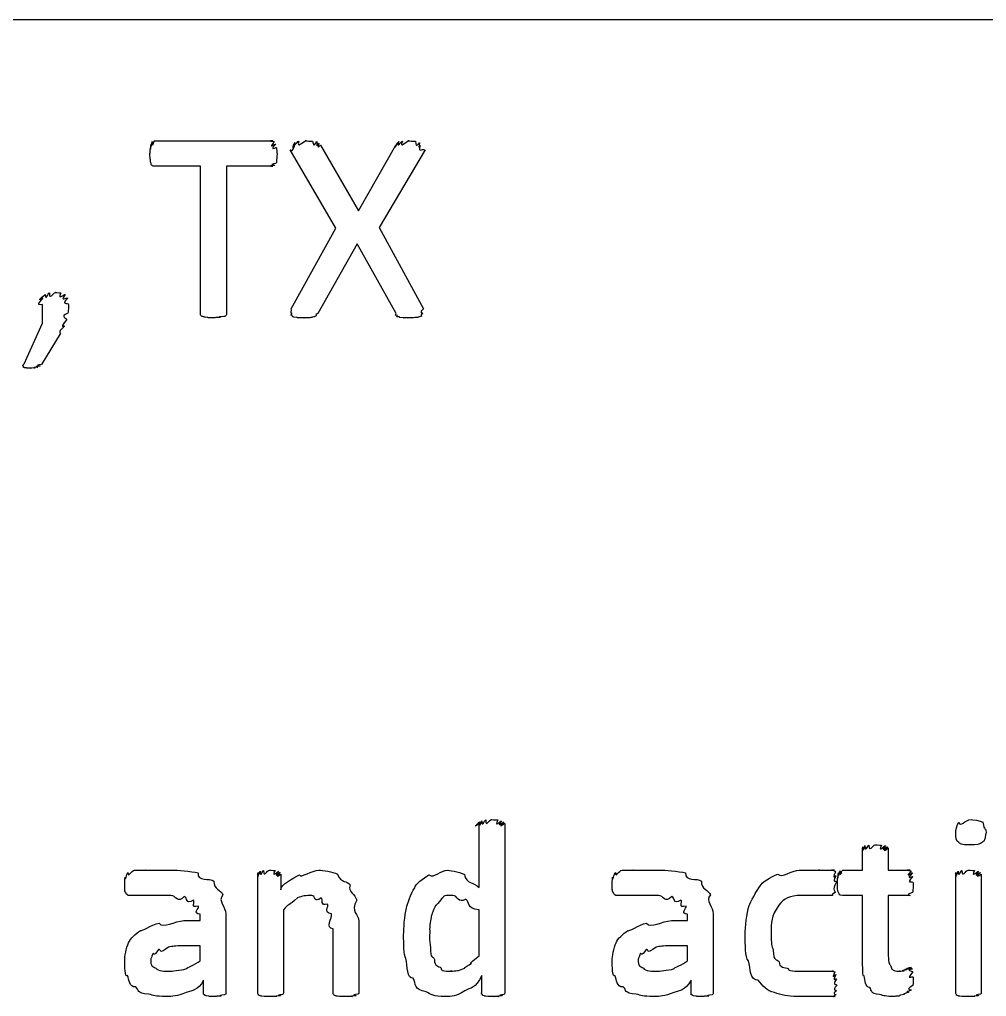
# Model space of a CAD drawing. Header units: millimetres. Extents: x 0 to 216, y 0 to 279.
# Drawn here: x 89.49 to 103, y 29.23 to 42.86 of the extents above; entities that cross this region are included whole.
import ezdxf

# ---------------------------------------------------------------- set-up
doc = ezdxf.new("R2010")
doc.units = ezdxf.units.MM
doc.layers.get('0').update_dxf_attribs({"linetype": 'CONTINUOUS'})

msp = doc.modelspace()

# ---------------------------------------------------------------- linework, layer by layer
at = {"color": 0}
for p, q in [((12.7, 42.8625), (203.2, 42.8625)), ((91.3765, 41.1688), (93.03, 41.1688)), ((93.6971, 41.1081), (94.2262, 40.1934)), ((94.2262, 40.1934), (94.7498, 41.1081)), ((93.0906, 40.9924), (93.0906, 40.9924)), ((93.9119, 39.9507), (93.2727, 41.0422)), ((95.1576, 41.0422), (94.5183, 39.9616)), ((92.0214, 40.816), (91.3765, 40.816)), ((92.0214, 38.76), (92.0214, 40.816)), ((93.03, 40.816), (92.3851, 40.816)), ((92.3851, 40.816), (92.3851, 38.76)), ((94.5183, 39.9616), (95.1357, 38.8264)), ((93.2889, 38.8264), (93.9119, 39.9507)), ((94.2097, 39.7302), (93.6583, 38.76)), ((94.7554, 38.76), (94.2097, 39.7302)), ((89.8137, 38.6221), (89.8137, 38.8867)), ((90.1774, 38.8867), (90.1774, 38.8867)), ((89.56, 38.0545), (89.8137, 38.6221)), ((90.0617, 38.4736), (89.8028, 38.0488)), ((95.9115, 30.7468), (95.9115, 31.6398)), ((96.2699, 31.6398), (96.2699, 29.2806)), ((102.993, 31.5185), (102.993, 31.5185)), ((101.269, 30.9893), (101.269, 31.298)), ((101.628, 31.298), (101.628, 30.9893)), ((100.994, 30.9893), (101.269, 30.9893)), ((101.628, 30.9893), (101.931, 30.9893)), ((92.8204, 29.2806), (92.8204, 30.9342)), ((93.1457, 30.9342), (93.1457, 30.7137)), ((102.569, 29.2806), (102.569, 30.9342)), ((102.927, 30.9342), (102.927, 29.2806)), ((101.269, 30.6366), (100.988, 30.6366)), ((101.269, 29.7436), (101.269, 30.6366)), ((101.931, 30.6366), (101.628, 30.6366)), ((101.628, 30.6366), (101.628, 29.8649)), ((93.1788, 30.4326), (93.1788, 29.2806)), ((95.9115, 29.7932), (95.9115, 30.4326)), ((91.7896, 30.2838), (92.0157, 30.2838)), ((92.0157, 30.2838), (92.0157, 30.372)), ((92.3742, 30.3775), (92.3742, 29.2806)), ((98.5986, 30.2838), (98.8247, 30.2838)), ((98.8247, 30.2838), (98.8247, 30.372)), ((99.1828, 30.3775), (99.1828, 29.2806)), ((93.8735, 29.2806), (93.8735, 30.168)), ((94.2315, 30.2727), (94.2315, 29.2806)), ((92.0157, 29.931), (91.7787, 29.931)), ((92.0157, 29.7215), (92.0157, 29.931)), ((98.8247, 29.931), (98.5876, 29.931)), ((98.8247, 29.7215), (98.8247, 29.931)), ((95.9499, 29.2861), (95.9499, 29.5176)), ((101.975, 29.4955), (101.975, 29.4955)), ((92.0655, 29.2806), (92.0655, 29.4514)), ((98.8741, 29.2806), (98.8741, 29.4514)), ((100.908, 29.3798), (100.908, 29.3798))]:
    msp.add_line(p, q, dxfattribs=at)
for points in [[(91.3158, 40.9924), (91.3158, 40.9621), (91.3172, 41.0475), (91.3211, 41.0697)], [(91.3211, 41.0697), (91.3225, 41.0104), (91.3282, 41.1138), (91.3324, 41.1247)], [(91.3324, 41.1247), (91.3296, 41.0365), (91.3405, 41.1498), (91.3486, 41.1579)], [(91.3486, 41.1579), (91.3486, 41.0503), (91.368, 41.1688), (91.3765, 41.1688)], [(93.03, 41.1688), (92.9361, 41.1688), (93.0437, 41.1649), (93.0522, 41.1579)], [(93.0522, 41.1579), (92.9541, 41.0365), (93.0698, 41.1385), (93.0741, 41.1247)], [(93.0741, 41.1247), (92.9651, 41.0104), (93.085, 41.0944), (93.085, 41.0697)], [(93.085, 41.0697), (93.0864, 40.9621), (93.0906, 41.0214), (93.0906, 40.9924)], [(93.2727, 41.0422), (93.2946, 40.9924), (93.3358, 41.0877), (93.333, 41.1028)], [(93.333, 41.1028), (93.2864, 41.0256), (93.3305, 41.1357), (93.3387, 41.1469)], [(93.3387, 41.1469), (93.3055, 41.0475), (93.3676, 41.1635), (93.3937, 41.1635)], [(93.3937, 41.1635), (93.3566, 41.0503), (93.4544, 41.1688), (93.4985, 41.1688)], [(93.4985, 41.1688), (93.4378, 41.1688), (93.5648, 41.166), (93.5867, 41.1635)], [(93.5867, 41.1635), (93.6032, 41.0475), (93.6322, 41.1607), (93.6473, 41.1579)], [(93.6473, 41.1579), (93.6322, 41.0393), (93.6706, 41.1469), (93.6748, 41.1357)], [(93.6748, 41.1357), (93.6431, 41.0214), (93.6886, 41.1194), (93.6971, 41.1081)], [(94.7498, 41.1081), (94.7127, 41.0214), (94.7621, 41.1275), (94.7663, 41.1357)], [(94.7663, 41.1357), (94.7237, 41.0393), (94.7829, 41.1536), (94.7939, 41.1579)], [(94.7939, 41.1579), (94.7498, 41.0475), (94.8242, 41.1635), (94.8436, 41.1635)], [(94.8436, 41.1635), (94.7896, 41.0503), (94.8944, 41.1688), (94.9318, 41.1688)], [(94.9318, 41.1688), (94.8669, 41.1688), (95.0034, 41.166), (95.0253, 41.1635)], [(95.0253, 41.1635), (95.0323, 41.0436), (95.0694, 41.1522), (95.0807, 41.1413)], [(95.0916, 41.1028), (95.0503, 40.9924), (95.1135, 41.0669), (95.1576, 41.0422)], [(95.0807, 41.1413), (95.0542, 41.0256), (95.0944, 41.1208), (95.0916, 41.1028)], [(91.3211, 40.9099), (91.3158, 40.9004), (91.3158, 40.9593), (91.3158, 40.9924)], [(93.0906, 40.9924), (93.0864, 40.9004), (93.0878, 40.9317), (93.085, 40.9099)], [(91.3324, 40.8548), (91.3225, 40.8563), (91.3239, 40.8877), (91.3211, 40.9099)], [(91.3486, 40.827), (91.3296, 40.8298), (91.3349, 40.8436), (91.3324, 40.8548)], [(91.3765, 40.816), (91.3447, 40.816), (91.3557, 40.8189), (91.3486, 40.827)], [(93.0575, 40.827), (92.939, 40.816), (93.0409, 40.816), (93.03, 40.816)], [(93.0741, 40.8548), (92.9541, 40.8298), (93.0645, 40.834), (93.0575, 40.827)], [(93.085, 40.9099), (93.0822, 40.8563), (93.0811, 40.8686), (93.0741, 40.8548)], [(89.819, 38.9749), (89.7103, 38.9047), (89.837, 39.0137), (89.8521, 39.0246)], [(89.8521, 39.0246), (89.8606, 38.9269), (89.891, 39.0426), (89.9128, 39.0469)], [(89.9128, 39.0469), (89.9047, 38.9336), (89.9626, 39.0521), (89.9954, 39.0521)], [(89.9954, 39.0521), (89.9679, 39.0521), (90.0508, 39.0493), (90.0726, 39.0469)], [(90.0726, 39.0469), (90.0148, 38.9269), (90.1181, 39.0356), (90.1333, 39.0246)], [(90.1333, 39.0246), (90.0451, 38.9047), (90.158, 38.9971), (90.1665, 38.9749)], [(89.8137, 38.8867), (89.6994, 38.8606), (89.8151, 38.953), (89.819, 38.9749)], [(90.1665, 38.9749), (90.0589, 38.8606), (90.1774, 38.9227), (90.1774, 38.8867)], [(90.1774, 38.8867), (90.1774, 38.7795), (90.1732, 38.8013), (90.1665, 38.7657)], [(90.1665, 38.7657), (90.0479, 38.7103), (90.1569, 38.7008), (90.1499, 38.6719)], [(92.0267, 38.7325), (92.0214, 38.7283), (92.0214, 38.7491), (92.0214, 38.76)], [(92.0598, 38.716), (92.0323, 38.7131), (92.0337, 38.7244), (92.0267, 38.7325)], [(92.3742, 38.7325), (92.3699, 38.7131), (92.3604, 38.7188), (92.3466, 38.716)], [(92.3851, 38.76), (92.3809, 38.7283), (92.3809, 38.7396), (92.3742, 38.7325)], [(93.3111, 38.7216), (93.2684, 38.7244), (93.3002, 38.7449), (93.3002, 38.76)], [(93.3002, 38.76), (93.2727, 38.7572), (93.3002, 38.7999), (93.2889, 38.8264)], [(93.6583, 38.76), (93.617, 38.7283), (93.6431, 38.7382), (93.6364, 38.7269)], [(94.772, 38.7325), (94.7127, 38.7283), (94.7579, 38.7491), (94.7554, 38.76)], [(94.7995, 38.7103), (94.7279, 38.7131), (94.7787, 38.7244), (94.772, 38.7325)], [(95.1357, 38.8264), (95.0694, 38.7572), (95.1205, 38.778), (95.1248, 38.76)], [(95.1248, 38.76), (95.0764, 38.7244), (95.1219, 38.7325), (95.1082, 38.7216)], [(90.1499, 38.6719), (90.0342, 38.5314), (90.1305, 38.6084), (90.1167, 38.578)], [(92.1149, 38.705), (92.0612, 38.7064), (92.0736, 38.7117), (92.0598, 38.716)], [(92.2031, 38.6994), (92.1096, 38.6994), (92.1399, 38.7008), (92.1149, 38.705)], [(92.2913, 38.705), (92.1784, 38.6994), (92.239, 38.6994), (92.2031, 38.6994)], [(92.3466, 38.716), (92.2225, 38.7064), (92.3135, 38.7078), (92.2913, 38.705)], [(93.3609, 38.705), (93.2864, 38.7064), (93.3221, 38.7131), (93.3111, 38.7216)], [(93.46, 38.6994), (93.3344, 38.6994), (93.3856, 38.7008), (93.3609, 38.705)], [(93.5482, 38.6994), (93.4117, 38.6994), (93.4956, 38.6994), (93.46, 38.6994)], [(93.6032, 38.7103), (93.5771, 38.7022), (93.5729, 38.7022), (93.5482, 38.6994)], [(93.6364, 38.7269), (93.6032, 38.7103), (93.617, 38.7131), (93.6032, 38.7103)], [(94.8545, 38.6994), (94.7526, 38.7022), (94.8133, 38.7064), (94.7995, 38.7103)], [(94.9537, 38.6994), (94.8009, 38.6994), (94.8792, 38.6994), (94.8545, 38.6994)], [(95.0528, 38.705), (94.9992, 38.6994), (94.9935, 38.6994), (94.9537, 38.6994)], [(95.1082, 38.7216), (95.0503, 38.7064), (95.0778, 38.7078), (95.0528, 38.705)], [(90.1167, 38.578), (90.0038, 38.4679), (90.0836, 38.5106), (90.0617, 38.4736)], [(89.5491, 38.027), (89.523, 38.0242), (89.5519, 38.0436), (89.56, 38.0545)], [(89.8028, 38.0488), (89.6842, 38.0242), (89.7876, 38.0351), (89.7805, 38.027)], [(89.56, 38.0104), (89.5269, 38.009), (89.5519, 38.0199), (89.5491, 38.027)], [(89.5932, 37.9995), (89.5382, 37.998), (89.5671, 38.0037), (89.56, 38.0104)], [(89.6482, 37.9938), (89.5671, 37.9938), (89.607, 37.9966), (89.5932, 37.9995)], [(89.7089, 37.9995), (89.6151, 37.9938), (89.6729, 37.9938), (89.6482, 37.9938)], [(89.7474, 38.0104), (89.644, 37.998), (89.7227, 37.9995), (89.7089, 37.9995)], [(89.7805, 38.027), (89.6705, 38.009), (89.7611, 38.0146), (89.7474, 38.0104)], [(95.9115, 31.6398), (95.7957, 31.5474), (95.9129, 31.6536), (95.9171, 31.6618)], [(95.9171, 31.6618), (95.9238, 31.5626), (95.9347, 31.6742), (95.9499, 31.6784)], [(95.9499, 31.6784), (95.9527, 31.5695), (95.9831, 31.6852), (96.0053, 31.6894)], [(96.0053, 31.6894), (95.9968, 31.5764), (96.0547, 31.6949), (96.0878, 31.6949)], [(96.0878, 31.6949), (96.067, 31.6949), (96.1542, 31.6921), (96.176, 31.6894)], [(96.176, 31.6894), (96.1111, 31.5695), (96.2145, 31.6811), (96.2258, 31.6784)], [(96.2258, 31.6784), (96.1376, 31.5626), (96.2505, 31.6687), (96.2586, 31.6618)], [(96.2586, 31.6618), (96.1513, 31.5474), (96.2699, 31.6466), (96.2699, 31.6398)], [(102.569, 31.5185), (102.569, 31.5254), (102.582, 31.6301), (102.613, 31.6563)], [(102.613, 31.6563), (102.631, 31.5764), (102.702, 31.6949), (102.784, 31.6949)], [(102.784, 31.6949), (102.792, 31.6949), (102.919, 31.6811), (102.949, 31.6563)], [(102.949, 31.6563), (102.968, 31.5295), (102.993, 31.5874), (102.993, 31.5185)], [(102.613, 31.3752), (102.569, 31.389), (102.569, 31.4482), (102.569, 31.5185)], [(102.993, 31.5185), (102.968, 31.3931), (102.977, 31.4055), (102.944, 31.3807)], [(102.778, 31.3421), (102.627, 31.3421), (102.642, 31.3531), (102.613, 31.3752)], [(102.944, 31.3807), (102.906, 31.3421), (102.858, 31.3421), (102.778, 31.3421)], [(101.269, 31.298), (101.269, 31.1988), (101.271, 31.3063), (101.275, 31.3145)], [(101.275, 31.3145), (101.28, 31.2126), (101.291, 31.3269), (101.302, 31.3311)], [(101.302, 31.3311), (101.305, 31.2208), (101.335, 31.3366), (101.358, 31.3366)], [(101.358, 31.3366), (101.353, 31.2236), (101.413, 31.3421), (101.446, 31.3421)], [(101.446, 31.3421), (101.424, 31.3421), (101.512, 31.3393), (101.534, 31.3366)], [(101.534, 31.3366), (101.471, 31.2208), (101.578, 31.3338), (101.589, 31.3311)], [(101.589, 31.3311), (101.497, 31.2126), (101.612, 31.3214), (101.617, 31.3145)], [(101.617, 31.3145), (101.508, 31.1988), (101.628, 31.3008), (101.628, 31.298)], [(90.9683, 30.8901), (90.974, 30.8267), (90.9877, 30.9342), (91.0071, 30.9563)], [(91.0071, 30.9563), (91.0096, 30.8708), (91.0565, 30.9893), (91.1006, 30.9893)], [(91.1006, 30.9893), (91.0978, 30.9893), (91.1959, 30.9893), (91.2551, 30.9893)], [(91.2551, 30.9893), (91.2163, 30.9893), (91.3765, 30.9893), (91.4425, 30.9893)], [(91.4425, 30.9893), (91.47, 30.9893), (91.5818, 30.9893), (91.652, 30.9893)], [(91.652, 30.9893), (91.6711, 30.9893), (91.8958, 30.9755), (91.9882, 30.9507)], [(92.8204, 30.9342), (92.8204, 30.8419), (92.8218, 30.948), (92.8261, 30.9563)], [(92.8261, 30.9563), (92.8275, 30.8571), (92.8384, 30.9687), (92.8536, 30.9728)], [(92.8536, 30.9728), (92.8564, 30.8681), (92.8839, 30.9838), (92.9033, 30.9838)], [(92.9033, 30.9838), (92.8977, 30.8708), (92.9527, 30.9893), (92.9859, 30.9893)], [(92.9859, 30.9893), (92.9598, 30.9893), (93.0409, 30.9866), (93.0631, 30.9838)], [(93.0631, 30.9838), (93.0039, 30.8681), (93.1016, 30.9797), (93.1125, 30.9728)], [(93.1125, 30.9728), (93.0257, 30.8571), (93.1305, 30.9631), (93.1347, 30.9563)], [(93.1347, 30.9563), (93.037, 30.8419), (93.1457, 30.9411), (93.1457, 30.9342)], [(93.405, 30.9232), (93.4159, 30.8708), (93.5824, 30.9893), (93.6748, 30.9893)], [(93.6748, 30.9893), (93.7274, 30.9893), (93.8636, 30.97), (93.9341, 30.9342)], [(95.2115, 30.9232), (95.2885, 30.8708), (95.3767, 30.9893), (95.4761, 30.9893)], [(95.4761, 30.9893), (95.4719, 30.9893), (95.6373, 30.9687), (95.7076, 30.9287)], [(97.7773, 30.8901), (97.7829, 30.8267), (97.7967, 30.9342), (97.8158, 30.9563)], [(97.8158, 30.9563), (97.8186, 30.8708), (97.8655, 30.9893), (97.9096, 30.9893)], [(97.9096, 30.9893), (97.9068, 30.9893), (98.0048, 30.9893), (98.0641, 30.9893)], [(98.0641, 30.9893), (98.0253, 30.9893), (98.1851, 30.9893), (98.2514, 30.9893)], [(98.2514, 30.9893), (98.2789, 30.9893), (98.3904, 30.9893), (98.461, 30.9893)], [(98.461, 30.9893), (98.48, 30.9893), (98.7048, 30.9755), (98.7972, 30.9507)], [(100.087, 30.9342), (100.143, 30.8708), (100.277, 30.9893), (100.385, 30.9893)], [(100.385, 30.9893), (100.419, 30.9893), (100.485, 30.9893), (100.534, 30.9893)], [(100.534, 30.9893), (100.518, 30.9893), (100.63, 30.9893), (100.671, 30.9893)], [(100.671, 30.9893), (100.6, 30.9893), (100.748, 30.9893), (100.782, 30.9893)], [(100.782, 30.9893), (100.783, 30.9893), (100.837, 30.9893), (100.848, 30.9893)], [(100.848, 30.9893), (100.809, 30.9893), (100.871, 30.9893), (100.875, 30.9893)], [(100.875, 30.9893), (100.82, 30.9893), (100.887, 30.9797), (100.892, 30.9618)], [(100.892, 30.9618), (100.827, 30.8378), (100.897, 30.9287), (100.897, 30.9066)], [(100.933, 30.9507), (100.934, 30.8598), (100.947, 30.9742), (100.955, 30.9783)], [(100.955, 30.9783), (100.952, 30.8708), (100.978, 30.9893), (100.994, 30.9893)], [(101.931, 30.9893), (101.834, 30.9893), (101.943, 30.9852), (101.947, 30.9783)], [(101.947, 30.9783), (101.845, 30.8598), (101.96, 30.9645), (101.964, 30.9507)], [(102.569, 30.9342), (102.569, 30.8419), (102.57, 30.948), (102.574, 30.9563)], [(102.574, 30.9563), (102.58, 30.8571), (102.591, 30.9687), (102.602, 30.9728)], [(102.602, 30.9728), (102.605, 30.8681), (102.635, 30.9838), (102.657, 30.9838)], [(102.657, 30.9838), (102.653, 30.8708), (102.712, 30.9893), (102.745, 30.9893)], [(102.745, 30.9893), (102.723, 30.9893), (102.811, 30.9866), (102.833, 30.9838)], [(102.833, 30.9838), (102.77, 30.8681), (102.877, 30.9797), (102.888, 30.9728)], [(102.888, 30.9728), (102.796, 30.8571), (102.912, 30.9631), (102.916, 30.9563)], [(102.916, 30.9563), (102.807, 30.8419), (102.927, 30.9411), (102.927, 30.9342)], [(90.963, 30.7909), (90.963, 30.7826), (90.9645, 30.8681), (90.9683, 30.8901)], [(91.9882, 30.9507), (91.973, 30.8198), (92.1537, 30.886), (92.2087, 30.835)], [(92.2087, 30.835), (92.2045, 30.7165), (92.3092, 30.7192), (92.3354, 30.6421)], [(93.1457, 30.7137), (93.1252, 30.7826), (93.3193, 30.8791), (93.405, 30.9232)], [(93.9341, 30.9342), (93.9892, 30.7978), (94.0664, 30.8474), (94.1105, 30.7854)], [(95.0129, 30.7413), (95.0158, 30.7867), (95.1343, 30.8818), (95.2115, 30.9232)], [(95.7076, 30.9287), (95.7294, 30.7909), (95.8455, 30.8267), (95.9115, 30.7468)], [(97.7717, 30.7909), (97.7717, 30.7826), (97.7731, 30.8681), (97.7773, 30.8901)], [(98.7972, 30.9507), (98.782, 30.8198), (98.9623, 30.886), (99.0177, 30.835)], [(99.0177, 30.835), (99.0134, 30.7165), (99.1182, 30.7192), (99.1443, 30.6421)], [(99.8442, 30.7744), (99.8418, 30.8019), (99.9945, 30.9011), (100.087, 30.9342)], [(100.897, 30.9066), (100.831, 30.7937), (100.903, 30.8571), (100.903, 30.824)], [(100.903, 30.824), (100.831, 30.6917), (100.897, 30.7041), (100.886, 30.6751)], [(100.917, 30.813), (100.917, 30.7867), (100.918, 30.8736), (100.922, 30.8956)], [(100.922, 30.8956), (100.923, 30.8308), (100.929, 30.9356), (100.933, 30.9507)], [(101.964, 30.9507), (101.854, 30.8308), (101.969, 30.9177), (101.969, 30.8956)], [(101.969, 30.8956), (101.856, 30.7867), (101.975, 30.846), (101.975, 30.813)], [(90.963, 30.7248), (90.963, 30.7165), (90.963, 30.7689), (90.963, 30.7909)], [(90.9796, 30.6751), (90.9655, 30.6765), (90.9655, 30.7055), (90.963, 30.7248)], [(94.1105, 30.7854), (94.0774, 30.6765), (94.1846, 30.6544), (94.204, 30.5704)], [(94.8972, 30.4602), (94.9096, 30.5111), (94.9607, 30.6641), (95.0129, 30.7413)], [(97.7717, 30.7248), (97.7717, 30.7165), (97.7717, 30.7689), (97.7717, 30.7909)], [(97.7882, 30.6751), (97.7745, 30.6765), (97.7745, 30.7055), (97.7717, 30.7248)], [(99.6844, 30.4932), (99.7066, 30.5373), (99.7783, 30.6999), (99.8442, 30.7744)], [(100.933, 30.6751), (100.917, 30.6917), (100.917, 30.7496), (100.917, 30.813)], [(101.975, 30.813), (101.975, 30.6917), (101.971, 30.7041), (101.964, 30.6751)], [(91.0015, 30.6476), (90.9807, 30.6503), (90.9863, 30.6641), (90.9796, 30.6751)], [(91.029, 30.6366), (90.9959, 30.6366), (91.0085, 30.6393), (91.0015, 30.6476)], [(91.1006, 30.6366), (91.0209, 30.6366), (91.0428, 30.6366), (91.029, 30.6366)], [(91.222, 30.6366), (91.0869, 30.6366), (91.1338, 30.6366), (91.1006, 30.6366)], [(91.3874, 30.6366), (91.3007, 30.6366), (91.2689, 30.6366), (91.222, 30.6366)], [(91.6079, 30.6366), (91.4287, 30.6366), (91.4534, 30.6366), (91.3874, 30.6366)], [(91.7952, 30.62), (91.7014, 30.518), (91.6809, 30.6366), (91.6079, 30.6366)], [(91.9219, 30.5704), (91.8034, 30.496), (91.8464, 30.609), (91.7952, 30.62)], [(91.9939, 30.4877), (91.8697, 30.4519), (91.9551, 30.5484), (91.9219, 30.5704)], [(92.3354, 30.6421), (92.2556, 30.5621), (92.3742, 30.4767), (92.3742, 30.3775)], [(93.3771, 30.6035), (93.2462, 30.4781), (93.2476, 30.5277), (93.1788, 30.4326)], [(93.5757, 30.6366), (93.4932, 30.6366), (93.4434, 30.6255), (93.3771, 30.6035)], [(93.708, 30.6035), (93.6103, 30.518), (93.6265, 30.6366), (93.5757, 30.6366)], [(93.7962, 30.5153), (93.6833, 30.4781), (93.7436, 30.5842), (93.708, 30.6035)], [(94.204, 30.5704), (94.113, 30.394), (94.2315, 30.3899), (94.2315, 30.2727)], [(95.3932, 30.5925), (95.2913, 30.4602), (95.3188, 30.5222), (95.2941, 30.4712)], [(95.5477, 30.6366), (95.3767, 30.6366), (95.4373, 30.6214), (95.3932, 30.5925)], [(95.7294, 30.5814), (95.6151, 30.518), (95.6098, 30.6366), (95.5477, 30.6366)], [(95.9115, 30.4326), (95.7322, 30.4491), (95.7873, 30.5484), (95.7294, 30.5814)], [(97.8105, 30.6476), (97.7896, 30.6503), (97.7953, 30.6641), (97.7882, 30.6751)], [(97.838, 30.6366), (97.8048, 30.6366), (97.8172, 30.6393), (97.8105, 30.6476)], [(97.9096, 30.6366), (97.8299, 30.6366), (97.8517, 30.6366), (97.838, 30.6366)], [(98.0309, 30.6366), (97.8958, 30.6366), (97.9428, 30.6366), (97.9096, 30.6366)], [(98.1964, 30.6366), (98.1093, 30.6366), (98.0779, 30.6366), (98.0309, 30.6366)], [(98.4169, 30.6366), (98.2377, 30.6366), (98.2624, 30.6366), (98.1964, 30.6366)], [(98.6042, 30.62), (98.5104, 30.518), (98.4899, 30.6366), (98.4169, 30.6366)], [(98.7309, 30.5704), (98.6123, 30.496), (98.655, 30.609), (98.6042, 30.62)], [(98.8025, 30.4877), (98.6786, 30.4519), (98.764, 30.5484), (98.7309, 30.5704)], [(99.1443, 30.6421), (99.0646, 30.5621), (99.1828, 30.4767), (99.1828, 30.3775)], [(100.412, 30.6366), (100.25, 30.6366), (100.171, 30.5897), (100.098, 30.4987)], [(100.583, 30.6366), (100.452, 30.6366), (100.478, 30.6366), (100.412, 30.6366)], [(100.704, 30.6366), (100.666, 30.6366), (100.63, 30.6366), (100.583, 30.6366)], [(100.792, 30.6366), (100.735, 30.6366), (100.74, 30.6366), (100.704, 30.6366)], [(100.848, 30.6366), (100.779, 30.6366), (100.814, 30.6366), (100.792, 30.6366)], [(100.886, 30.6751), (100.809, 30.6366), (100.861, 30.6366), (100.848, 30.6366)], [(100.988, 30.6366), (100.941, 30.6366), (100.947, 30.6489), (100.933, 30.6751)], [(101.964, 30.6751), (101.843, 30.6366), (101.945, 30.6366), (101.931, 30.6366)], [(92.0157, 30.372), (91.9, 30.3857), (92.0076, 30.4546), (91.9939, 30.4877)], [(93.8512, 30.3775), (93.7313, 30.4009), (93.8209, 30.4781), (93.7962, 30.5153)], [(94.8588, 30.0853), (94.8588, 30.1735), (94.8711, 30.3499), (94.8972, 30.4602)], [(95.2941, 30.4712), (95.2405, 30.3609), (95.25, 30.3678), (95.2391, 30.3058)], [(98.8247, 30.372), (98.709, 30.3857), (98.8162, 30.4546), (98.8025, 30.4877)], [(99.6294, 30.0853), (99.6294, 30.1956), (99.6474, 30.383), (99.6844, 30.4932)], [(100.098, 30.4987), (99.9892, 30.3348), (99.9931, 30.2741), (99.9931, 30.1019)], [(91.4425, 30.2507), (91.5031, 30.1653), (91.6601, 30.2838), (91.7896, 30.2838)], [(93.8735, 30.168), (93.7577, 30.1763), (93.865, 30.3251), (93.8512, 30.3775)], [(95.2391, 30.3058), (95.2183, 30.2355), (95.2225, 30.1804), (95.2225, 30.1184)], [(98.2514, 30.2507), (98.3121, 30.1653), (98.4691, 30.2838), (98.5986, 30.2838)], [(91.0181, 29.9751), (91.04, 30.0302), (91.113, 30.1019), (91.1835, 30.146)], [(91.1835, 30.146), (91.1793, 30.1212), (91.3391, 30.2286), (91.4425, 30.2507)], [(97.827, 29.9751), (97.8489, 30.0302), (97.9219, 30.1019), (97.9921, 30.146)], [(97.9921, 30.146), (97.9883, 30.1212), (98.1481, 30.2286), (98.2514, 30.2507)], [(94.8916, 29.7546), (94.8588, 29.8015), (94.8588, 29.9709), (94.8588, 30.0853)], [(95.2225, 30.1184), (95.2183, 29.9861), (95.2253, 29.9806), (95.2334, 29.9145)], [(99.6735, 29.7215), (99.6294, 29.7794), (99.6294, 29.9489), (99.6294, 30.0853)], [(99.9931, 30.1019), (99.9892, 29.9558), (100.002, 29.9365), (100.021, 29.8704)], [(90.963, 29.7326), (90.963, 29.7725), (90.9807, 29.9048), (91.0181, 29.9751)], [(91.4368, 29.8814), (91.3599, 29.7656), (91.3723, 29.8456), (91.3543, 29.8208)], [(91.5748, 29.9145), (91.4329, 29.7946), (91.4728, 29.8952), (91.4368, 29.8814)], [(91.7787, 29.931), (91.6644, 29.931), (91.6326, 29.9255), (91.5748, 29.9145)], [(95.2334, 29.9145), (95.2362, 29.7394), (95.2623, 29.7946), (95.2885, 29.7436)], [(97.7717, 29.7326), (97.7717, 29.7725), (97.7896, 29.9048), (97.827, 29.9751)], [(98.2458, 29.8814), (98.1685, 29.7656), (98.1812, 29.8456), (98.1632, 29.8208)], [(98.3837, 29.9145), (98.2416, 29.7946), (98.2818, 29.8952), (98.2458, 29.8814)], [(98.5876, 29.931), (98.4733, 29.931), (98.4416, 29.9255), (98.3837, 29.9145)], [(100.021, 29.8704), (100.026, 29.7105), (100.066, 29.7546), (100.104, 29.7105)], [(91.0015, 29.5176), (90.963, 29.4817), (90.963, 29.6513), (90.963, 29.7326)], [(91.3543, 29.8208), (91.3225, 29.7174), (91.3268, 29.7725), (91.3268, 29.7436)], [(91.3268, 29.7436), (91.3225, 29.6361), (91.35, 29.6513), (91.3984, 29.6223)], [(94.9911, 29.479), (94.9029, 29.4707), (94.9138, 29.6471), (94.8916, 29.7546)], [(95.2885, 29.7436), (95.2885, 29.6402), (95.3452, 29.6554), (95.3823, 29.6223)], [(95.8067, 29.6885), (95.7584, 29.6802), (95.8744, 29.7518), (95.9115, 29.7932)], [(97.8105, 29.5176), (97.7717, 29.4817), (97.7717, 29.6513), (97.7717, 29.7326)], [(98.1632, 29.8208), (98.1315, 29.7174), (98.1357, 29.7725), (98.1357, 29.7436)], [(98.1357, 29.7436), (98.1315, 29.6361), (98.159, 29.6513), (98.2073, 29.6223)], [(101.291, 29.5121), (101.269, 29.4817), (101.269, 29.6554), (101.269, 29.7436)], [(101.628, 29.8649), (101.625, 29.6733), (101.638, 29.6967), (101.661, 29.6499)], [(91.3984, 29.6223), (91.4217, 29.5782), (91.5211, 29.5782), (91.6132, 29.5782)], [(91.6132, 29.5782), (91.5871, 29.5782), (91.754, 29.5892), (91.8175, 29.6113)], [(91.8175, 29.6113), (91.8298, 29.6251), (91.9455, 29.6733), (92.0157, 29.7215)], [(95.3823, 29.6223), (95.3657, 29.5782), (95.4733, 29.5782), (95.5368, 29.5782)], [(95.625, 29.5892), (95.6331, 29.592), (95.6829, 29.6072), (95.7132, 29.6223)], [(95.7132, 29.6223), (95.6924, 29.6251), (95.7735, 29.6623), (95.8067, 29.6885)], [(98.2073, 29.6223), (98.2306, 29.5782), (98.3298, 29.5782), (98.4222, 29.5782)], [(98.4222, 29.5782), (98.3961, 29.5782), (98.5629, 29.5892), (98.6261, 29.6113)], [(98.6261, 29.6113), (98.6384, 29.6251), (98.7545, 29.6733), (98.8247, 29.7215)], [(99.8114, 29.4514), (99.6915, 29.4487), (99.7066, 29.614), (99.6735, 29.7215)], [(100.104, 29.7105), (100.099, 29.6223), (100.183, 29.6333), (100.236, 29.6113)], [(100.236, 29.6113), (100.205, 29.5782), (100.352, 29.5782), (100.417, 29.5782)], [(101.661, 29.6499), (101.673, 29.5782), (101.729, 29.5782), (101.793, 29.5782)], [(101.848, 29.5837), (101.787, 29.5892), (101.876, 29.5961), (101.887, 29.6003)], [(101.887, 29.6003), (101.812, 29.6003), (101.912, 29.6127), (101.92, 29.6168)], [(101.92, 29.6168), (101.831, 29.6113), (101.939, 29.6278), (101.947, 29.6278)], [(101.947, 29.6278), (101.843, 29.6113), (101.954, 29.6251), (101.958, 29.6223)], [(101.958, 29.6223), (101.849, 29.6072), (101.964, 29.6168), (101.964, 29.6058)], [(101.964, 29.6058), (101.854, 29.5892), (101.969, 29.5851), (101.969, 29.5672)], [(91.1172, 29.3577), (91.0181, 29.3577), (91.0304, 29.4542), (91.0015, 29.5176)], [(95.1727, 29.2916), (94.9935, 29.3164), (95.0376, 29.4018), (94.9911, 29.479)], [(95.5368, 29.5782), (95.4567, 29.5782), (95.5947, 29.581), (95.625, 29.5892)], [(95.9499, 29.5176), (95.8617, 29.3274), (95.7929, 29.3536), (95.7132, 29.3026)], [(97.9262, 29.3577), (97.827, 29.3577), (97.8394, 29.4542), (97.8105, 29.5176)], [(100.417, 29.5782), (100.456, 29.5782), (100.54, 29.5782), (100.589, 29.5782)], [(100.589, 29.5782), (100.551, 29.5782), (100.678, 29.5782), (100.715, 29.5782)], [(100.715, 29.5782), (100.743, 29.5782), (100.782, 29.5782), (100.803, 29.5782)], [(100.803, 29.5782), (100.79, 29.5782), (100.849, 29.5782), (100.864, 29.5782)], [(100.864, 29.5782), (100.812, 29.5782), (100.876, 29.5741), (100.881, 29.5672)], [(100.881, 29.5672), (100.823, 29.4459), (100.893, 29.5465), (100.897, 29.5286)], [(100.897, 29.5286), (100.831, 29.4128), (100.903, 29.4928), (100.903, 29.468)], [(100.903, 29.468), (100.834, 29.3605), (100.908, 29.4128), (100.908, 29.3798)], [(101.369, 29.3522), (101.302, 29.3536), (101.309, 29.4487), (101.291, 29.5121)], [(101.793, 29.5782), (101.757, 29.5782), (101.833, 29.5796), (101.848, 29.5837)], [(101.969, 29.5672), (101.856, 29.4349), (101.975, 29.5245), (101.975, 29.4955)], [(101.975, 29.4955), (101.975, 29.3577), (101.972, 29.4087), (101.969, 29.3798)], [(91.2992, 29.2585), (91.1172, 29.2696), (91.1684, 29.3136), (91.1172, 29.3577)], [(92.0655, 29.4514), (91.9773, 29.2985), (91.911, 29.3164), (91.8228, 29.2806)], [(98.1082, 29.2585), (97.9262, 29.2696), (97.977, 29.3136), (97.9262, 29.3577)], [(98.8741, 29.4514), (98.7859, 29.2985), (98.7199, 29.3164), (98.6317, 29.2806)], [(100.037, 29.2806), (99.9299, 29.3026), (99.8732, 29.377), (99.8114, 29.4514)], [(100.908, 29.3798), (100.834, 29.2985), (100.905, 29.3247), (100.903, 29.3026)], [(101.506, 29.253), (101.371, 29.2654), (101.404, 29.3081), (101.369, 29.3522)], [(101.969, 29.3798), (101.849, 29.2985), (101.958, 29.3274), (101.947, 29.3136)], [(91.5416, 29.2255), (91.3776, 29.2255), (91.3723, 29.2365), (91.2992, 29.2585)], [(91.8228, 29.2806), (91.6824, 29.2255), (91.6411, 29.2255), (91.5416, 29.2255)], [(92.0821, 29.2475), (92.0503, 29.2475), (92.0655, 29.2654), (92.0655, 29.2806)], [(92.1314, 29.231), (92.0722, 29.2323), (92.093, 29.2392), (92.0821, 29.2475)], [(92.2196, 29.2255), (92.1163, 29.2255), (92.1537, 29.2268), (92.1314, 29.231)], [(92.3078, 29.231), (92.1935, 29.2255), (92.2595, 29.2255), (92.2196, 29.2255)], [(92.3576, 29.2475), (92.2334, 29.2323), (92.3301, 29.2337), (92.3078, 29.231)], [(92.3742, 29.2806), (92.3742, 29.2475), (92.3685, 29.2544), (92.3576, 29.2475)], [(92.8261, 29.2585), (92.8204, 29.2544), (92.8204, 29.2723), (92.8204, 29.2806)], [(92.8536, 29.2365), (92.8317, 29.2392), (92.8328, 29.2503), (92.8261, 29.2585)], [(92.9086, 29.2255), (92.8564, 29.2282), (92.8673, 29.2323), (92.8536, 29.2365)], [(92.9968, 29.2255), (92.9047, 29.2255), (92.9337, 29.2255), (92.9086, 29.2255)], [(93.085, 29.2255), (92.9749, 29.2255), (93.0328, 29.2255), (92.9968, 29.2255)], [(93.1404, 29.2365), (93.0219, 29.2282), (93.11, 29.2282), (93.085, 29.2255)], [(93.1679, 29.253), (93.048, 29.2392), (93.1541, 29.2433), (93.1404, 29.2365)], [(93.1788, 29.2806), (93.176, 29.2503), (93.1746, 29.2599), (93.1679, 29.253)], [(93.8788, 29.253), (93.8749, 29.2503), (93.8735, 29.2696), (93.8735, 29.2806)], [(93.9063, 29.2365), (93.8858, 29.2392), (93.8858, 29.2489), (93.8788, 29.253)], [(93.9617, 29.2255), (93.9119, 29.2282), (93.92, 29.2323), (93.9063, 29.2365)], [(94.0551, 29.2255), (93.9588, 29.2255), (93.9864, 29.2255), (93.9617, 29.2255)], [(94.138, 29.2255), (94.029, 29.2255), (94.0883, 29.2255), (94.0551, 29.2255)], [(94.1931, 29.2365), (94.0774, 29.2282), (94.1627, 29.2282), (94.138, 29.2255)], [(94.2206, 29.2585), (94.1021, 29.2392), (94.2068, 29.2433), (94.1931, 29.2365)], [(94.2315, 29.2806), (94.2315, 29.2544), (94.2276, 29.2654), (94.2206, 29.2585)], [(95.443, 29.2255), (95.2623, 29.2255), (95.25, 29.2475), (95.1727, 29.2916)], [(95.7132, 29.3026), (95.582, 29.2255), (95.5421, 29.2255), (95.443, 29.2255)], [(95.9556, 29.2585), (95.939, 29.2544), (95.9499, 29.2751), (95.9499, 29.2861)], [(95.9831, 29.2365), (95.9499, 29.2392), (95.9626, 29.2503), (95.9556, 29.2585)], [(96.0328, 29.2255), (95.975, 29.2282), (95.9968, 29.2323), (95.9831, 29.2365)], [(96.1154, 29.2255), (96.0162, 29.2255), (96.0547, 29.2255), (96.0328, 29.2255)], [(96.187, 29.2255), (96.0741, 29.2255), (96.1401, 29.2255), (96.1154, 29.2255)], [(96.2367, 29.2365), (96.1182, 29.2282), (96.2092, 29.2282), (96.187, 29.2255)], [(96.2586, 29.253), (96.1401, 29.2392), (96.2477, 29.2433), (96.2367, 29.2365)], [(96.2699, 29.2806), (96.2699, 29.2503), (96.2656, 29.2599), (96.2586, 29.253)], [(98.3506, 29.2255), (98.1865, 29.2255), (98.1812, 29.2365), (98.1082, 29.2585)], [(98.6317, 29.2806), (98.4913, 29.2255), (98.4497, 29.2255), (98.3506, 29.2255)], [(98.8907, 29.2475), (98.8589, 29.2475), (98.8741, 29.2654), (98.8741, 29.2806)], [(98.9404, 29.231), (98.8811, 29.2323), (98.902, 29.2392), (98.8907, 29.2475)], [(99.0286, 29.2255), (98.9252, 29.2255), (98.9623, 29.2268), (98.9404, 29.231)], [(99.1168, 29.231), (99.0025, 29.2255), (99.0685, 29.2255), (99.0286, 29.2255)], [(99.1665, 29.2475), (99.0424, 29.2323), (99.1387, 29.2337), (99.1168, 29.231)], [(99.1828, 29.2806), (99.1828, 29.2475), (99.1775, 29.2544), (99.1665, 29.2475)], [(100.352, 29.2255), (100.227, 29.2255), (100.128, 29.2433), (100.037, 29.2806)], [(100.511, 29.2255), (100.401, 29.2255), (100.407, 29.2255), (100.352, 29.2255)], [(100.66, 29.2255), (100.507, 29.2255), (100.566, 29.2255), (100.511, 29.2255)], [(100.782, 29.2255), (100.717, 29.2255), (100.707, 29.2255), (100.66, 29.2255)], [(100.858, 29.2255), (100.787, 29.2255), (100.817, 29.2255), (100.782, 29.2255)], [(100.886, 29.2255), (100.816, 29.2255), (100.873, 29.2255), (100.858, 29.2255)], [(100.897, 29.2475), (100.827, 29.2255), (100.893, 29.2255), (100.886, 29.2255)], [(100.903, 29.3026), (100.831, 29.2544), (100.9, 29.2613), (100.897, 29.2475)], [(101.699, 29.2255), (101.6, 29.2255), (101.562, 29.2337), (101.506, 29.253)], [(101.776, 29.231), (101.699, 29.2255), (101.724, 29.2255), (101.699, 29.2255)], [(101.848, 29.253), (101.75, 29.2365), (101.801, 29.2378), (101.776, 29.231)], [(101.909, 29.2806), (101.794, 29.2503), (101.87, 29.2599), (101.848, 29.253)], [(101.947, 29.3136), (101.831, 29.2723), (101.927, 29.2916), (101.909, 29.2806)], [(102.574, 29.2585), (102.569, 29.2544), (102.569, 29.2723), (102.569, 29.2806)], [(102.602, 29.2365), (102.58, 29.2392), (102.581, 29.2503), (102.574, 29.2585)], [(102.657, 29.2255), (102.605, 29.2282), (102.616, 29.2323), (102.602, 29.2365)], [(102.745, 29.2255), (102.653, 29.2255), (102.682, 29.2255), (102.657, 29.2255)], [(102.833, 29.2255), (102.723, 29.2255), (102.781, 29.2255), (102.745, 29.2255)], [(102.888, 29.2365), (102.77, 29.2282), (102.858, 29.2282), (102.833, 29.2255)], [(102.916, 29.2585), (102.796, 29.2392), (102.902, 29.2433), (102.888, 29.2365)], [(102.927, 29.2806), (102.924, 29.2544), (102.923, 29.2654), (102.916, 29.2585)]]:
    msp.add_open_spline(points, degree=3, dxfattribs=at)

doc.saveas('drawing.dxf')
